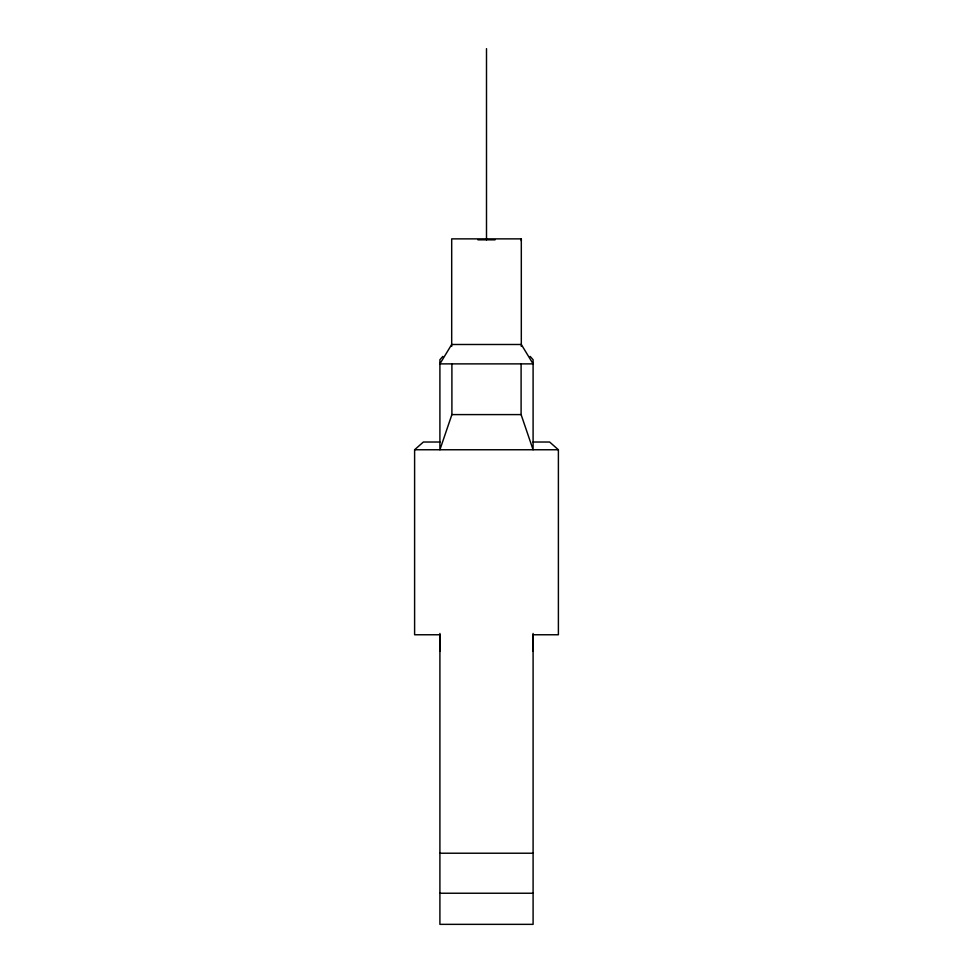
<?xml version="1.0" encoding="UTF-8"?>
<svg xmlns="http://www.w3.org/2000/svg" width="973" height="973" viewBox="0 0 973 973"><rect width="100%" height="100%" fill="white"/><g stroke="black" fill="none" stroke-linecap="round" stroke-linejoin="round"><path stroke-width="1.46" d="M439.905 442.022L423.364 442.022L414.607 449.757L414.607 634.761L439.905 634.761L439.905 651.229M439.905 633.435L439.905 924.35L533.095 924.35L533.095 633.435M451.691 346.4L451.691 238.872L521.309 238.872L521.309 240.781M442.849 356.398L439.905 359.73L439.905 449.757L451.898 414.595L451.898 363.878M530.151 356.398L533.095 359.73L533.095 449.757L521.102 414.595L521.102 363.878M521.309 346.4L521.309 238.872M533.095 442.022L549.636 442.022L558.393 449.757L558.393 634.761L533.095 634.761L533.095 651.229M477.925 239.832L495.075 239.832M451.898 414.595L521.102 414.595M414.607 449.757L558.393 449.757M439.905 853.224L533.095 853.224M439.905 893.238L533.095 893.238M486.5 48.65L486.5 239.832M451.691 344.491L439.905 363.878L533.095 363.878L521.309 344.491L451.691 344.491"/></g></svg>
